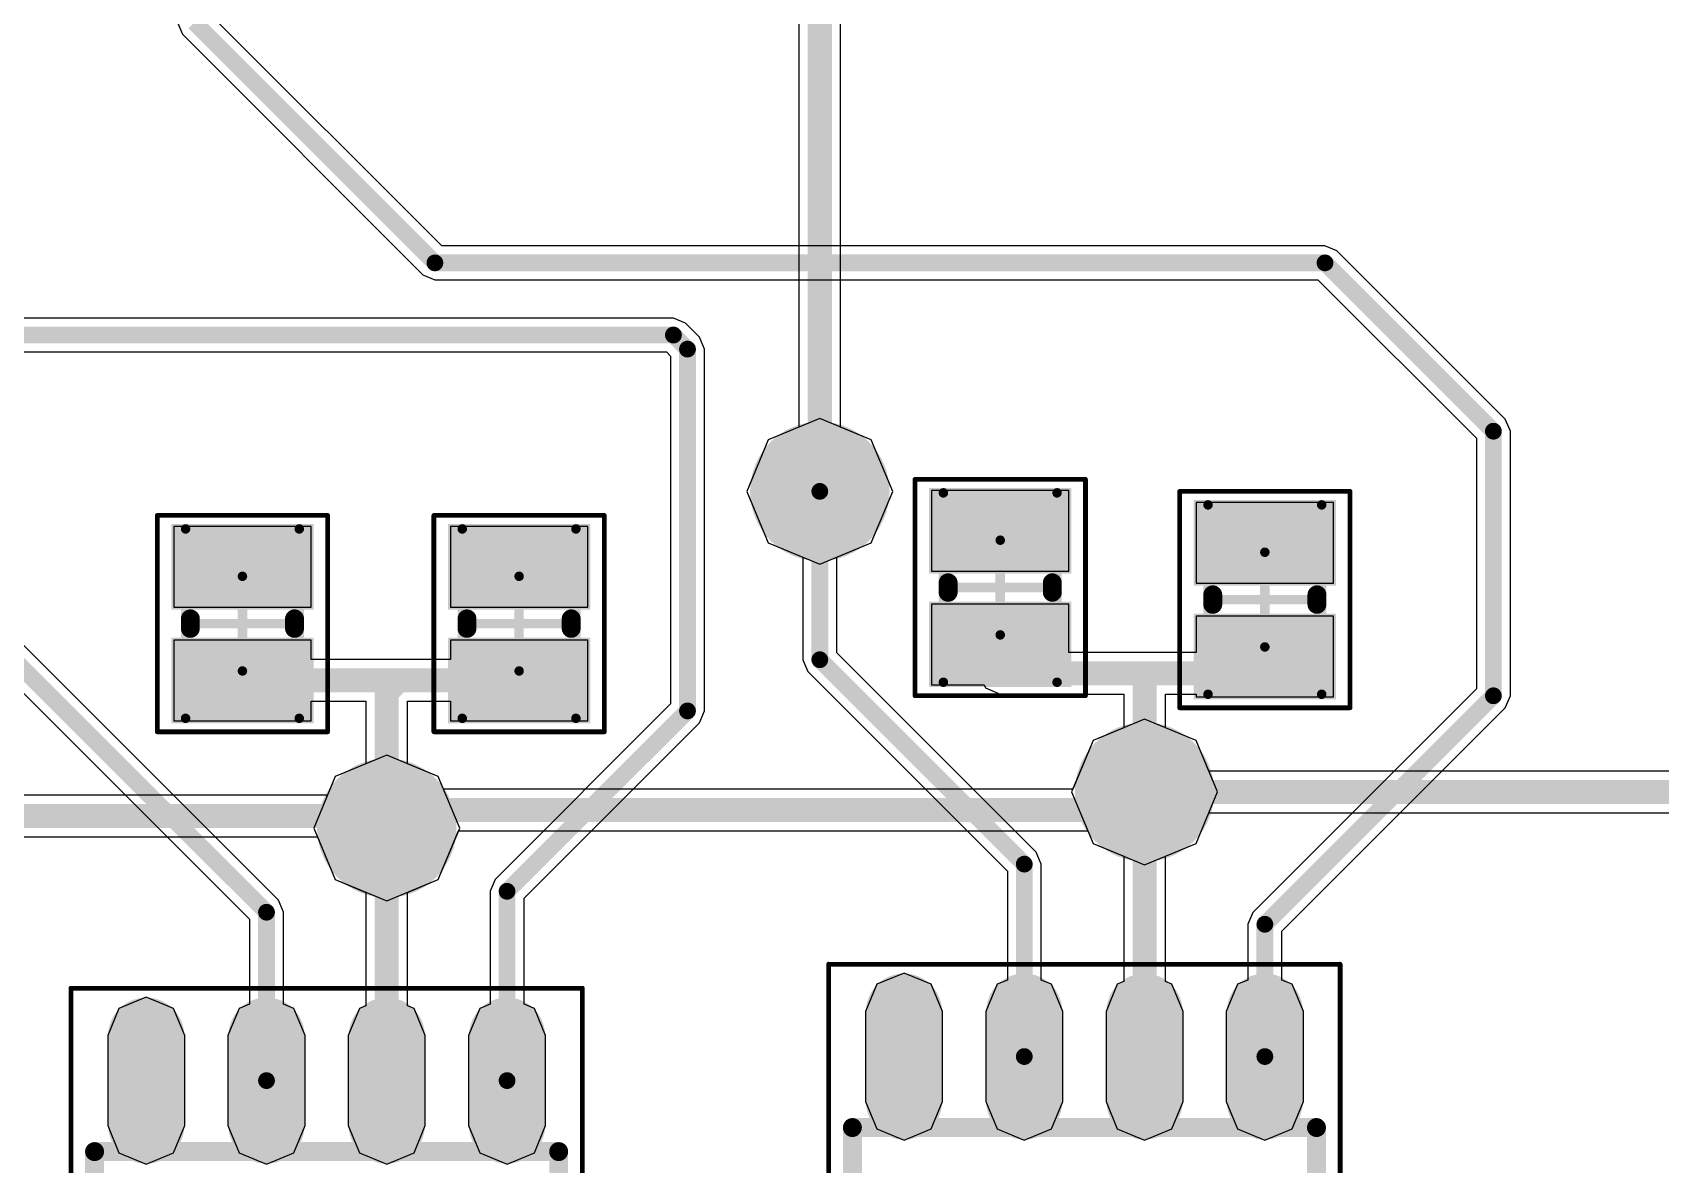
# Model space of a CAD drawing. Header units: millimetres. Extents: x 67 to 176, y 11 to 117.
# Drawn here: x 120.34 to 137.53, y 91.95 to 103.91 of the extents above; entities that cross this region are included whole.
import ezdxf

# ---------------------------------------------------------------- set-up
doc = ezdxf.new("R2010")
doc.units = ezdxf.units.MM
for name, color, linetype in [('BottomLayer', 5, 'Continuous'), ('BottomSolder', 6, 'Continuous'), ('Mechanical13', 56, 'Continuous'), ('Mechanical15', 56, 'Continuous'), ('MultiLayer', 9, 'Continuous'), ('TopLayer', 1, 'Continuous'), ('TopOverlay', 2, 'Continuous'), ('TopPaste', 8, 'Continuous'), ('TopSolder', 216, 'Continuous'), ('ViaHoleLayer', 16, 'Continuous')]:
    doc.layers.add(name, color=color, linetype=linetype)

# ---------------------------------------------------------------- blocks, each defined once
blk = doc.blocks.new('C___2P__SM127P600_8N_20')
at = {"layer": 'Mechanical13', "const_width": 0.1}
for points in [[(-1, 0.6), (-1, -0.6)], [(-1, 0.6), (1, 0.6)], [(1, 0.6), (1, -0.6)], [(-1, -0.6), (1, -0.6)]]:
    blk.add_lwpolyline(points, dxfattribs=at)
at = {"layer": 'Mechanical13', "const_width": 0.05}
for points in [[(-1.025, 0.6, 1), (-0.975, 0.6, 1)], [(-1.025, 0.6, 1), (-0.975, 0.6, 1)], [(0.975, 0.6, 1), (1.025, 0.6, 1)], [(0.975, 0.6, 1), (1.025, 0.6, 1)], [(-1.025, -0.6, 1), (-0.975, -0.6, 1)], [(-1.025, -0.6, 1), (-0.975, -0.6, 1)], [(0.975, -0.6, 1), (1.025, -0.6, 1)], [(0.975, -0.6, 1), (1.025, -0.6, 1)]]:
    blk.add_lwpolyline(points, format="xyb", close=True, dxfattribs=at)
at = {"layer": 'Mechanical15'}
for points, const_width in [([(-1.143, 0.9), (-1.143, -0.9)], 0.05), ([(-1.143, 0.9), (1.143, 0.9)], 0.05), ([(1.143, 0.9), (1.143, -0.9)], 0.05), ([(0, 0.5), (0, -0.5)], 0.1), ([(-0.5, 0), (0.5, 0)], 0.1), ([(-1.143, -0.9), (1.143, -0.9)], 0.05)]:
    blk.add_lwpolyline(points, dxfattribs=dict(at, const_width=const_width))
for points, const_width in [([(-1.155, 0.9, 1), (-1.131, 0.9, 1)], 0.025), ([(-1.155, 0.9, 1), (-1.131, 0.9, 1)], 0.025), ([(1.131, 0.9, 1), (1.155, 0.9, 1)], 0.025), ([(1.131, 0.9, 1), (1.155, 0.9, 1)], 0.025), ([(-0.025, 0.5, 1), (0.025, 0.5, 1)], 0.05), ([(-0.525, 0, 1), (-0.475, 0, 1)], 0.05), ([(0.475, 0, 1), (0.525, 0, 1)], 0.05), ([(-0.025, -0.5, 1), (0.025, -0.5, 1)], 0.05), ([(-1.155, -0.9, 1), (-1.131, -0.9, 1)], 0.025), ([(-1.155, -0.9, 1), (-1.131, -0.9, 1)], 0.025), ([(1.131, -0.9, 1), (1.155, -0.9, 1)], 0.025), ([(1.131, -0.9, 1), (1.155, -0.9, 1)], 0.025)]:
    blk.add_lwpolyline(points, format="xyb", close=True, dxfattribs=dict(at, const_width=const_width))
at = {"layer": 'TopLayer'}
for points in [[(-0.25, -0.65), (-0.25, 0.65), (-0.95, -0.65), (-0.95, 0.65)], [(0.95, -0.65), (0.95, 0.65), (0.25, -0.65), (0.25, 0.65)]]:
    blk.add_solid(points, dxfattribs=at)
at = {"layer": 'TopOverlay', "const_width": 0.2}
for points in [[(-0.05, 0.55), (0.05, 0.55)], [(-0.05, -0.55), (0.05, -0.55)]]:
    blk.add_lwpolyline(points, dxfattribs=at)
at = {"layer": 'TopOverlay', "const_width": 0.1}
for points in [[(-0.1, 0.55, 1), (0, 0.55, 1)], [(0, 0.55, 1), (0.1, 0.55, 1)], [(-0.1, -0.55, 1), (0, -0.55, 1)], [(0, -0.55, 1), (0.1, -0.55, 1)]]:
    blk.add_lwpolyline(points, format="xyb", close=True, dxfattribs=at)
at = {"layer": 'TopPaste'}
for points in [[(-0.25, -0.65), (-0.25, 0.65), (-0.95, -0.65), (-0.95, 0.65)], [(0.95, -0.65), (0.95, 0.65), (0.25, -0.65), (0.25, 0.65)]]:
    blk.add_solid(points, dxfattribs=at)
at = {"layer": 'TopSolder'}
for points in [[(-0.148, -0.752), (-0.148, 0.752), (-1.052, -0.752), (-1.052, 0.752)], [(1.052, -0.752), (1.052, 0.752), (0.148, -0.752), (0.148, 0.752)]]:
    blk.add_solid(points, dxfattribs=at)
blk = doc.blocks.new('C___2P__SM127P600_8N_22')
at = {"layer": 'Mechanical13', "const_width": 0.1}
for points in [[(-1, 0.6), (-1, -0.6)], [(-1, 0.6), (1, 0.6)], [(1, 0.6), (1, -0.6)], [(-1, -0.6), (1, -0.6)]]:
    blk.add_lwpolyline(points, dxfattribs=at)
at = {"layer": 'Mechanical13', "const_width": 0.05}
for points in [[(-1.025, 0.6, 1), (-0.975, 0.6, 1)], [(-1.025, 0.6, 1), (-0.975, 0.6, 1)], [(0.975, 0.6, 1), (1.025, 0.6, 1)], [(0.975, 0.6, 1), (1.025, 0.6, 1)], [(-1.025, -0.6, 1), (-0.975, -0.6, 1)], [(-1.025, -0.6, 1), (-0.975, -0.6, 1)], [(0.975, -0.6, 1), (1.025, -0.6, 1)], [(0.975, -0.6, 1), (1.025, -0.6, 1)]]:
    blk.add_lwpolyline(points, format="xyb", close=True, dxfattribs=at)
at = {"layer": 'Mechanical15'}
for points, const_width in [([(-1.143, 0.9), (-1.143, -0.9)], 0.05), ([(-1.143, 0.9), (1.143, 0.9)], 0.05), ([(1.143, 0.9), (1.143, -0.9)], 0.05), ([(0, 0.5), (0, -0.5)], 0.1), ([(-0.5, 0), (0.5, 0)], 0.1), ([(-1.143, -0.9), (1.143, -0.9)], 0.05)]:
    blk.add_lwpolyline(points, dxfattribs=dict(at, const_width=const_width))
for points, const_width in [([(-1.155, 0.9, 1), (-1.131, 0.9, 1)], 0.025), ([(-1.155, 0.9, 1), (-1.131, 0.9, 1)], 0.025), ([(1.131, 0.9, 1), (1.155, 0.9, 1)], 0.025), ([(1.131, 0.9, 1), (1.155, 0.9, 1)], 0.025), ([(-0.025, 0.5, 1), (0.025, 0.5, 1)], 0.05), ([(-0.525, 0, 1), (-0.475, 0, 1)], 0.05), ([(0.475, 0, 1), (0.525, 0, 1)], 0.05), ([(-0.025, -0.5, 1), (0.025, -0.5, 1)], 0.05), ([(-1.155, -0.9, 1), (-1.131, -0.9, 1)], 0.025), ([(-1.155, -0.9, 1), (-1.131, -0.9, 1)], 0.025), ([(1.131, -0.9, 1), (1.155, -0.9, 1)], 0.025), ([(1.131, -0.9, 1), (1.155, -0.9, 1)], 0.025)]:
    blk.add_lwpolyline(points, format="xyb", close=True, dxfattribs=dict(at, const_width=const_width))
at = {"layer": 'TopLayer'}
for points in [[(-0.25, -0.65), (-0.25, 0.65), (-0.95, -0.65), (-0.95, 0.65)], [(0.95, -0.65), (0.95, 0.65), (0.25, -0.65), (0.25, 0.65)]]:
    blk.add_solid(points, dxfattribs=at)
at = {"layer": 'TopOverlay', "const_width": 0.2}
for points in [[(-0.05, 0.55), (0.05, 0.55)], [(-0.05, -0.55), (0.05, -0.55)]]:
    blk.add_lwpolyline(points, dxfattribs=at)
at = {"layer": 'TopOverlay', "const_width": 0.1}
for points in [[(-0.1, 0.55, 1), (0, 0.55, 1)], [(0, 0.55, 1), (0.1, 0.55, 1)], [(-0.1, -0.55, 1), (0, -0.55, 1)], [(0, -0.55, 1), (0.1, -0.55, 1)]]:
    blk.add_lwpolyline(points, format="xyb", close=True, dxfattribs=at)
at = {"layer": 'TopPaste'}
for points in [[(-0.25, -0.65), (-0.25, 0.65), (-0.95, -0.65), (-0.95, 0.65)], [(0.95, -0.65), (0.95, 0.65), (0.25, -0.65), (0.25, 0.65)]]:
    blk.add_solid(points, dxfattribs=at)
at = {"layer": 'TopSolder'}
for points in [[(-0.148, -0.752), (-0.148, 0.752), (-1.052, -0.752), (-1.052, 0.752)], [(1.052, -0.752), (1.052, 0.752), (0.148, -0.752), (0.148, 0.752)]]:
    blk.add_solid(points, dxfattribs=at)
blk = doc.blocks.new('C___2P__SM127P600_8N_23')
at = {"layer": 'Mechanical13', "const_width": 0.1}
for points in [[(-1, 0.6), (-1, -0.6)], [(-1, 0.6), (1, 0.6)], [(1, 0.6), (1, -0.6)], [(-1, -0.6), (1, -0.6)]]:
    blk.add_lwpolyline(points, dxfattribs=at)
at = {"layer": 'Mechanical13', "const_width": 0.05}
for points in [[(-1.025, 0.6, 1), (-0.975, 0.6, 1)], [(-1.025, 0.6, 1), (-0.975, 0.6, 1)], [(0.975, 0.6, 1), (1.025, 0.6, 1)], [(0.975, 0.6, 1), (1.025, 0.6, 1)], [(-1.025, -0.6, 1), (-0.975, -0.6, 1)], [(-1.025, -0.6, 1), (-0.975, -0.6, 1)], [(0.975, -0.6, 1), (1.025, -0.6, 1)], [(0.975, -0.6, 1), (1.025, -0.6, 1)]]:
    blk.add_lwpolyline(points, format="xyb", close=True, dxfattribs=at)
at = {"layer": 'Mechanical15'}
for points, const_width in [([(-1.143, 0.9), (-1.143, -0.9)], 0.05), ([(-1.143, 0.9), (1.143, 0.9)], 0.05), ([(1.143, 0.9), (1.143, -0.9)], 0.05), ([(0, 0.5), (0, -0.5)], 0.1), ([(-0.5, 0), (0.5, 0)], 0.1), ([(-1.143, -0.9), (1.143, -0.9)], 0.05)]:
    blk.add_lwpolyline(points, dxfattribs=dict(at, const_width=const_width))
for points, const_width in [([(-1.155, 0.9, 1), (-1.131, 0.9, 1)], 0.025), ([(-1.155, 0.9, 1), (-1.131, 0.9, 1)], 0.025), ([(1.131, 0.9, 1), (1.155, 0.9, 1)], 0.025), ([(1.131, 0.9, 1), (1.155, 0.9, 1)], 0.025), ([(-0.025, 0.5, 1), (0.025, 0.5, 1)], 0.05), ([(-0.525, 0, 1), (-0.475, 0, 1)], 0.05), ([(0.475, 0, 1), (0.525, 0, 1)], 0.05), ([(-0.025, -0.5, 1), (0.025, -0.5, 1)], 0.05), ([(-1.155, -0.9, 1), (-1.131, -0.9, 1)], 0.025), ([(-1.155, -0.9, 1), (-1.131, -0.9, 1)], 0.025), ([(1.131, -0.9, 1), (1.155, -0.9, 1)], 0.025), ([(1.131, -0.9, 1), (1.155, -0.9, 1)], 0.025)]:
    blk.add_lwpolyline(points, format="xyb", close=True, dxfattribs=dict(at, const_width=const_width))
at = {"layer": 'TopLayer'}
for points in [[(-0.25, -0.65), (-0.25, 0.65), (-0.95, -0.65), (-0.95, 0.65)], [(0.95, -0.65), (0.95, 0.65), (0.25, -0.65), (0.25, 0.65)]]:
    blk.add_solid(points, dxfattribs=at)
at = {"layer": 'TopOverlay', "const_width": 0.2}
for points in [[(-0.05, 0.55), (0.05, 0.55)], [(-0.05, -0.55), (0.05, -0.55)]]:
    blk.add_lwpolyline(points, dxfattribs=at)
at = {"layer": 'TopOverlay', "const_width": 0.1}
for points in [[(-0.1, 0.55, 1), (0, 0.55, 1)], [(0, 0.55, 1), (0.1, 0.55, 1)], [(-0.1, -0.55, 1), (0, -0.55, 1)], [(0, -0.55, 1), (0.1, -0.55, 1)]]:
    blk.add_lwpolyline(points, format="xyb", close=True, dxfattribs=at)
at = {"layer": 'TopPaste'}
for points in [[(-0.25, -0.65), (-0.25, 0.65), (-0.95, -0.65), (-0.95, 0.65)], [(0.95, -0.65), (0.95, 0.65), (0.25, -0.65), (0.25, 0.65)]]:
    blk.add_solid(points, dxfattribs=at)
at = {"layer": 'TopSolder'}
for points in [[(-0.148, -0.752), (-0.148, 0.752), (-1.052, -0.752), (-1.052, 0.752)], [(1.052, -0.752), (1.052, 0.752), (0.148, -0.752), (0.148, 0.752)]]:
    blk.add_solid(points, dxfattribs=at)
blk = doc.blocks.new('C___2P__SM127P600_8N_29')
at = {"layer": 'Mechanical13', "const_width": 0.1}
for points in [[(-1, 0.6), (-1, -0.6)], [(-1, 0.6), (1, 0.6)], [(1, 0.6), (1, -0.6)], [(-1, -0.6), (1, -0.6)]]:
    blk.add_lwpolyline(points, dxfattribs=at)
at = {"layer": 'Mechanical13', "const_width": 0.05}
for points in [[(-1.025, 0.6, 1), (-0.975, 0.6, 1)], [(-1.025, 0.6, 1), (-0.975, 0.6, 1)], [(0.975, 0.6, 1), (1.025, 0.6, 1)], [(0.975, 0.6, 1), (1.025, 0.6, 1)], [(-1.025, -0.6, 1), (-0.975, -0.6, 1)], [(-1.025, -0.6, 1), (-0.975, -0.6, 1)], [(0.975, -0.6, 1), (1.025, -0.6, 1)], [(0.975, -0.6, 1), (1.025, -0.6, 1)]]:
    blk.add_lwpolyline(points, format="xyb", close=True, dxfattribs=at)
at = {"layer": 'Mechanical15'}
for points, const_width in [([(-1.143, 0.9), (-1.143, -0.9)], 0.05), ([(-1.143, 0.9), (1.143, 0.9)], 0.05), ([(1.143, 0.9), (1.143, -0.9)], 0.05), ([(0, 0.5), (0, -0.5)], 0.1), ([(-0.5, 0), (0.5, 0)], 0.1), ([(-1.143, -0.9), (1.143, -0.9)], 0.05)]:
    blk.add_lwpolyline(points, dxfattribs=dict(at, const_width=const_width))
for points, const_width in [([(-1.155, 0.9, 1), (-1.131, 0.9, 1)], 0.025), ([(-1.155, 0.9, 1), (-1.131, 0.9, 1)], 0.025), ([(1.131, 0.9, 1), (1.155, 0.9, 1)], 0.025), ([(1.131, 0.9, 1), (1.155, 0.9, 1)], 0.025), ([(-0.025, 0.5, 1), (0.025, 0.5, 1)], 0.05), ([(-0.525, 0, 1), (-0.475, 0, 1)], 0.05), ([(0.475, 0, 1), (0.525, 0, 1)], 0.05), ([(-0.025, -0.5, 1), (0.025, -0.5, 1)], 0.05), ([(-1.155, -0.9, 1), (-1.131, -0.9, 1)], 0.025), ([(-1.155, -0.9, 1), (-1.131, -0.9, 1)], 0.025), ([(1.131, -0.9, 1), (1.155, -0.9, 1)], 0.025), ([(1.131, -0.9, 1), (1.155, -0.9, 1)], 0.025)]:
    blk.add_lwpolyline(points, format="xyb", close=True, dxfattribs=dict(at, const_width=const_width))
at = {"layer": 'TopLayer'}
for points in [[(-0.25, -0.65), (-0.25, 0.65), (-0.95, -0.65), (-0.95, 0.65)], [(0.95, -0.65), (0.95, 0.65), (0.25, -0.65), (0.25, 0.65)]]:
    blk.add_solid(points, dxfattribs=at)
at = {"layer": 'TopOverlay', "const_width": 0.2}
for points in [[(-0.05, 0.55), (0.05, 0.55)], [(-0.05, -0.55), (0.05, -0.55)]]:
    blk.add_lwpolyline(points, dxfattribs=at)
at = {"layer": 'TopOverlay', "const_width": 0.1}
for points in [[(-0.1, 0.55, 1), (0, 0.55, 1)], [(0, 0.55, 1), (0.1, 0.55, 1)], [(-0.1, -0.55, 1), (0, -0.55, 1)], [(0, -0.55, 1), (0.1, -0.55, 1)]]:
    blk.add_lwpolyline(points, format="xyb", close=True, dxfattribs=at)
at = {"layer": 'TopPaste'}
for points in [[(-0.25, -0.65), (-0.25, 0.65), (-0.95, -0.65), (-0.95, 0.65)], [(0.95, -0.65), (0.95, 0.65), (0.25, -0.65), (0.25, 0.65)]]:
    blk.add_solid(points, dxfattribs=at)
at = {"layer": 'TopSolder'}
for points in [[(-0.148, -0.752), (-0.148, 0.752), (-1.052, -0.752), (-1.052, 0.752)], [(1.052, -0.752), (1.052, 0.752), (0.148, -0.752), (0.148, 0.752)]]:
    blk.add_solid(points, dxfattribs=at)
blk = doc.blocks.new('TC4428_54')
at = {"layer": 'Mechanical13', "const_width": 0.1}
for points in [[(-1.95, 2.45), (1.95, 2.45)], [(-1.95, 2.45), (-1.95, -2.45)], [(1.95, 2.45), (1.95, -2.45)], [(-1.95, -2.45), (1.95, -2.45)]]:
    blk.add_lwpolyline(points, dxfattribs=at)
at = {"layer": 'Mechanical13'}
for points, const_width in [([(-1.975, 2.45, 1), (-1.925, 2.45, 1)], 0.05), ([(-1.975, 2.45, 1), (-1.925, 2.45, 1)], 0.05), ([(1.925, 2.45, 1), (1.975, 2.45, 1)], 0.05), ([(1.925, 2.45, 1), (1.975, 2.45, 1)], 0.05), ([(-0.55, 1.55, 1), (-1.55, 1.55, 1)], 0.1), ([(-1.575, 1.55, 1), (-1.525, 1.55, 1)], 0.05), ([(-0.575, 1.55, 1), (-0.525, 1.55, 1)], 0.05), ([(-1.975, -2.45, 1), (-1.925, -2.45, 1)], 0.05), ([(-1.975, -2.45, 1), (-1.925, -2.45, 1)], 0.05), ([(1.925, -2.45, 1), (1.975, -2.45, 1)], 0.05), ([(1.925, -2.45, 1), (1.975, -2.45, 1)], 0.05)]:
    blk.add_lwpolyline(points, format="xyb", close=True, dxfattribs=dict(at, const_width=const_width))
at = {"layer": 'Mechanical15'}
for points, const_width in [([(-3.675, 2.7), (3.675, 2.7)], 0.05), ([(-3.675, 2.7), (-3.675, -2.7)], 0.05), ([(3.675, 2.7), (3.675, -2.7)], 0.05), ([(0, 0.5), (0, -0.5)], 0.1), ([(-0.5, 0), (0.5, 0)], 0.1), ([(-3.675, -2.7), (3.675, -2.7)], 0.05)]:
    blk.add_lwpolyline(points, dxfattribs=dict(at, const_width=const_width))
for points, const_width in [([(-3.687, 2.7, 1), (-3.662, 2.7, 1)], 0.025), ([(-3.687, 2.7, 1), (-3.662, 2.7, 1)], 0.025), ([(3.663, 2.7, 1), (3.688, 2.7, 1)], 0.025), ([(3.663, 2.7, 1), (3.688, 2.7, 1)], 0.025), ([(-0.025, 0.5, 1), (0.025, 0.5, 1)], 0.05), ([(-0.525, 0, 1), (-0.475, 0, 1)], 0.05), ([(0.475, 0, 1), (0.525, 0, 1)], 0.05), ([(-0.025, -0.5, 1), (0.025, -0.5, 1)], 0.05), ([(-3.687, -2.7, 1), (-3.662, -2.7, 1)], 0.025), ([(-3.687, -2.7, 1), (-3.662, -2.7, 1)], 0.025), ([(3.663, -2.7, 1), (3.688, -2.7, 1)], 0.025), ([(3.663, -2.7, 1), (3.688, -2.7, 1)], 0.025)]:
    blk.add_lwpolyline(points, format="xyb", close=True, dxfattribs=dict(at, const_width=const_width))
at = {"layer": 'TopLayer', "const_width": 0.6}
for points in [[(-3.175, 1.905), (-2.225, 1.905)], [(2.225, 1.905), (3.175, 1.905)], [(-3.175, 0.635), (-2.225, 0.635)], [(2.225, 0.635), (3.175, 0.635)], [(-3.175, -0.635), (-2.225, -0.635)], [(2.225, -0.635), (3.175, -0.635)], [(-3.175, -1.905), (-2.225, -1.905)], [(2.225, -1.905), (3.175, -1.905)]]:
    blk.add_lwpolyline(points, dxfattribs=at)
at = {"layer": 'TopLayer', "const_width": 0.3}
for points in [[(-3.325, 1.905, 1), (-3.025, 1.905, 1)], [(-2.375, 1.905, 1), (-2.075, 1.905, 1)], [(2.075, 1.905, 1), (2.375, 1.905, 1)], [(3.025, 1.905, 1), (3.325, 1.905, 1)], [(-3.325, 0.635, 1), (-3.025, 0.635, 1)], [(-2.375, 0.635, 1), (-2.075, 0.635, 1)], [(2.075, 0.635, 1), (2.375, 0.635, 1)], [(3.025, 0.635, 1), (3.325, 0.635, 1)], [(-3.325, -0.635, 1), (-3.025, -0.635, 1)], [(-2.375, -0.635, 1), (-2.075, -0.635, 1)], [(2.075, -0.635, 1), (2.375, -0.635, 1)], [(3.025, -0.635, 1), (3.325, -0.635, 1)], [(-3.325, -1.905, 1), (-3.025, -1.905, 1)], [(-2.375, -1.905, 1), (-2.075, -1.905, 1)], [(2.075, -1.905, 1), (2.375, -1.905, 1)], [(3.025, -1.905, 1), (3.325, -1.905, 1)]]:
    blk.add_lwpolyline(points, format="xyb", close=True, dxfattribs=at)
at = {"layer": 'TopOverlay'}
for points, const_width in [([(-2.575, 2.755, 1), (-2.825, 2.755, 1)], 0.25), ([(-2.887, 2.755, 1), (-2.763, 2.755, 1)], 0.125), ([(-2.637, 2.755, 1), (-2.512, 2.755, 1)], 0.125), ([(-2, 2.45, 1), (-1.9, 2.45, 1)], 0.1), ([(-2, 2.45, 1), (-1.9, 2.45, 1)], 0.1), ([(1.9, 2.45, 1), (2, 2.45, 1)], 0.1), ([(1.9, 2.45, 1), (2, 2.45, 1)], 0.1), ([(-0.65, 1.45, 1), (-1.25, 1.45, 1)], 0.6), ([(-1.4, 1.45, 1), (-1.1, 1.45, 1)], 0.3), ([(-0.8, 1.45, 1), (-0.5, 1.45, 1)], 0.3), ([(-2, -2.45, 1), (-1.9, -2.45, 1)], 0.1), ([(-2, -2.45, 1), (-1.9, -2.45, 1)], 0.1), ([(1.9, -2.45, 1), (2, -2.45, 1)], 0.1), ([(1.9, -2.45, 1), (2, -2.45, 1)], 0.1)]:
    blk.add_lwpolyline(points, format="xyb", close=True, dxfattribs=dict(at, const_width=const_width))
at = {"layer": 'TopOverlay', "const_width": 0.2}
for points in [[(-1.95, 2.45), (1.95, 2.45)], [(-1.95, 2.45), (-1.95, -2.45)], [(1.95, 2.45), (1.95, -2.45)], [(-1.95, -2.45), (1.95, -2.45)]]:
    blk.add_lwpolyline(points, dxfattribs=at)
at = {"layer": 'TopPaste', "const_width": 0.6}
for points in [[(-3.175, 1.905), (-2.225, 1.905)], [(2.225, 1.905), (3.175, 1.905)], [(-3.175, 0.635), (-2.225, 0.635)], [(2.225, 0.635), (3.175, 0.635)], [(-3.175, -0.635), (-2.225, -0.635)], [(2.225, -0.635), (3.175, -0.635)], [(-3.175, -1.905), (-2.225, -1.905)], [(2.225, -1.905), (3.175, -1.905)]]:
    blk.add_lwpolyline(points, dxfattribs=at)
at = {"layer": 'TopPaste', "const_width": 0.3}
for points in [[(-3.325, 1.905, 1), (-3.025, 1.905, 1)], [(-2.375, 1.905, 1), (-2.075, 1.905, 1)], [(2.075, 1.905, 1), (2.375, 1.905, 1)], [(3.025, 1.905, 1), (3.325, 1.905, 1)], [(-3.325, 0.635, 1), (-3.025, 0.635, 1)], [(-2.375, 0.635, 1), (-2.075, 0.635, 1)], [(2.075, 0.635, 1), (2.375, 0.635, 1)], [(3.025, 0.635, 1), (3.325, 0.635, 1)], [(-3.325, -0.635, 1), (-3.025, -0.635, 1)], [(-2.375, -0.635, 1), (-2.075, -0.635, 1)], [(2.075, -0.635, 1), (2.375, -0.635, 1)], [(3.025, -0.635, 1), (3.325, -0.635, 1)], [(-3.325, -1.905, 1), (-3.025, -1.905, 1)], [(-2.375, -1.905, 1), (-2.075, -1.905, 1)], [(2.075, -1.905, 1), (2.375, -1.905, 1)], [(3.025, -1.905, 1), (3.325, -1.905, 1)]]:
    blk.add_lwpolyline(points, format="xyb", close=True, dxfattribs=at)
at = {"layer": 'TopSolder', "const_width": 0.803}
for points in [[(-3.175, 1.905), (-2.225, 1.905)], [(2.225, 1.905), (3.175, 1.905)], [(-3.175, 0.635), (-2.225, 0.635)], [(2.225, 0.635), (3.175, 0.635)], [(-3.175, -0.635), (-2.225, -0.635)], [(2.225, -0.635), (3.175, -0.635)], [(-3.175, -1.905), (-2.225, -1.905)], [(2.225, -1.905), (3.175, -1.905)]]:
    blk.add_lwpolyline(points, dxfattribs=at)
at = {"layer": 'TopSolder', "const_width": 0.402}
for points in [[(-3.376, 1.905, 1), (-2.974, 1.905, 1)], [(-2.426, 1.905, 1), (-2.024, 1.905, 1)], [(2.024, 1.905, 1), (2.426, 1.905, 1)], [(2.974, 1.905, 1), (3.376, 1.905, 1)], [(-3.376, 0.635, 1), (-2.974, 0.635, 1)], [(-2.426, 0.635, 1), (-2.024, 0.635, 1)], [(2.024, 0.635, 1), (2.426, 0.635, 1)], [(2.974, 0.635, 1), (3.376, 0.635, 1)], [(-3.376, -0.635, 1), (-2.974, -0.635, 1)], [(-2.426, -0.635, 1), (-2.024, -0.635, 1)], [(2.024, -0.635, 1), (2.426, -0.635, 1)], [(2.974, -0.635, 1), (3.376, -0.635, 1)], [(-3.376, -1.905, 1), (-2.974, -1.905, 1)], [(-2.426, -1.905, 1), (-2.024, -1.905, 1)], [(2.024, -1.905, 1), (2.426, -1.905, 1)], [(2.974, -1.905, 1), (3.376, -1.905, 1)]]:
    blk.add_lwpolyline(points, format="xyb", close=True, dxfattribs=at)
blk = doc.blocks.new('TC4428_57')
at = {"layer": 'Mechanical13', "const_width": 0.1}
for points in [[(-1.95, 2.45), (1.95, 2.45)], [(-1.95, 2.45), (-1.95, -2.45)], [(1.95, 2.45), (1.95, -2.45)], [(-1.95, -2.45), (1.95, -2.45)]]:
    blk.add_lwpolyline(points, dxfattribs=at)
at = {"layer": 'Mechanical13'}
for points, const_width in [([(-1.975, 2.45, 1), (-1.925, 2.45, 1)], 0.05), ([(-1.975, 2.45, 1), (-1.925, 2.45, 1)], 0.05), ([(1.925, 2.45, 1), (1.975, 2.45, 1)], 0.05), ([(1.925, 2.45, 1), (1.975, 2.45, 1)], 0.05), ([(-0.55, 1.55, 1), (-1.55, 1.55, 1)], 0.1), ([(-1.575, 1.55, 1), (-1.525, 1.55, 1)], 0.05), ([(-0.575, 1.55, 1), (-0.525, 1.55, 1)], 0.05), ([(-1.975, -2.45, 1), (-1.925, -2.45, 1)], 0.05), ([(-1.975, -2.45, 1), (-1.925, -2.45, 1)], 0.05), ([(1.925, -2.45, 1), (1.975, -2.45, 1)], 0.05), ([(1.925, -2.45, 1), (1.975, -2.45, 1)], 0.05)]:
    blk.add_lwpolyline(points, format="xyb", close=True, dxfattribs=dict(at, const_width=const_width))
at = {"layer": 'Mechanical15'}
for points, const_width in [([(-3.675, 2.7), (3.675, 2.7)], 0.05), ([(-3.675, 2.7), (-3.675, -2.7)], 0.05), ([(3.675, 2.7), (3.675, -2.7)], 0.05), ([(0, 0.5), (0, -0.5)], 0.1), ([(-0.5, 0), (0.5, 0)], 0.1), ([(-3.675, -2.7), (3.675, -2.7)], 0.05)]:
    blk.add_lwpolyline(points, dxfattribs=dict(at, const_width=const_width))
for points, const_width in [([(-3.687, 2.7, 1), (-3.662, 2.7, 1)], 0.025), ([(-3.687, 2.7, 1), (-3.662, 2.7, 1)], 0.025), ([(3.663, 2.7, 1), (3.688, 2.7, 1)], 0.025), ([(3.663, 2.7, 1), (3.688, 2.7, 1)], 0.025), ([(-0.025, 0.5, 1), (0.025, 0.5, 1)], 0.05), ([(-0.525, 0, 1), (-0.475, 0, 1)], 0.05), ([(0.475, 0, 1), (0.525, 0, 1)], 0.05), ([(-0.025, -0.5, 1), (0.025, -0.5, 1)], 0.05), ([(-3.687, -2.7, 1), (-3.662, -2.7, 1)], 0.025), ([(-3.687, -2.7, 1), (-3.662, -2.7, 1)], 0.025), ([(3.663, -2.7, 1), (3.688, -2.7, 1)], 0.025), ([(3.663, -2.7, 1), (3.688, -2.7, 1)], 0.025)]:
    blk.add_lwpolyline(points, format="xyb", close=True, dxfattribs=dict(at, const_width=const_width))
at = {"layer": 'TopLayer', "const_width": 0.6}
for points in [[(-3.175, 1.905), (-2.225, 1.905)], [(2.225, 1.905), (3.175, 1.905)], [(-3.175, 0.635), (-2.225, 0.635)], [(2.225, 0.635), (3.175, 0.635)], [(-3.175, -0.635), (-2.225, -0.635)], [(2.225, -0.635), (3.175, -0.635)], [(-3.175, -1.905), (-2.225, -1.905)], [(2.225, -1.905), (3.175, -1.905)]]:
    blk.add_lwpolyline(points, dxfattribs=at)
at = {"layer": 'TopLayer', "const_width": 0.3}
for points in [[(-3.325, 1.905, 1), (-3.025, 1.905, 1)], [(-2.375, 1.905, 1), (-2.075, 1.905, 1)], [(2.075, 1.905, 1), (2.375, 1.905, 1)], [(3.025, 1.905, 1), (3.325, 1.905, 1)], [(-3.325, 0.635, 1), (-3.025, 0.635, 1)], [(-2.375, 0.635, 1), (-2.075, 0.635, 1)], [(2.075, 0.635, 1), (2.375, 0.635, 1)], [(3.025, 0.635, 1), (3.325, 0.635, 1)], [(-3.325, -0.635, 1), (-3.025, -0.635, 1)], [(-2.375, -0.635, 1), (-2.075, -0.635, 1)], [(2.075, -0.635, 1), (2.375, -0.635, 1)], [(3.025, -0.635, 1), (3.325, -0.635, 1)], [(-3.325, -1.905, 1), (-3.025, -1.905, 1)], [(-2.375, -1.905, 1), (-2.075, -1.905, 1)], [(2.075, -1.905, 1), (2.375, -1.905, 1)], [(3.025, -1.905, 1), (3.325, -1.905, 1)]]:
    blk.add_lwpolyline(points, format="xyb", close=True, dxfattribs=at)
at = {"layer": 'TopOverlay'}
for points, const_width in [([(-2.575, 2.755, 1), (-2.825, 2.755, 1)], 0.25), ([(-2.887, 2.755, 1), (-2.763, 2.755, 1)], 0.125), ([(-2.637, 2.755, 1), (-2.512, 2.755, 1)], 0.125), ([(-2, 2.45, 1), (-1.9, 2.45, 1)], 0.1), ([(-2, 2.45, 1), (-1.9, 2.45, 1)], 0.1), ([(1.9, 2.45, 1), (2, 2.45, 1)], 0.1), ([(1.9, 2.45, 1), (2, 2.45, 1)], 0.1), ([(-0.65, 1.45, 1), (-1.25, 1.45, 1)], 0.6), ([(-1.4, 1.45, 1), (-1.1, 1.45, 1)], 0.3), ([(-0.8, 1.45, 1), (-0.5, 1.45, 1)], 0.3), ([(-2, -2.45, 1), (-1.9, -2.45, 1)], 0.1), ([(-2, -2.45, 1), (-1.9, -2.45, 1)], 0.1), ([(1.9, -2.45, 1), (2, -2.45, 1)], 0.1), ([(1.9, -2.45, 1), (2, -2.45, 1)], 0.1)]:
    blk.add_lwpolyline(points, format="xyb", close=True, dxfattribs=dict(at, const_width=const_width))
at = {"layer": 'TopOverlay', "const_width": 0.2}
for points in [[(-1.95, 2.45), (1.95, 2.45)], [(-1.95, 2.45), (-1.95, -2.45)], [(1.95, 2.45), (1.95, -2.45)], [(-1.95, -2.45), (1.95, -2.45)]]:
    blk.add_lwpolyline(points, dxfattribs=at)
at = {"layer": 'TopPaste', "const_width": 0.6}
for points in [[(-3.175, 1.905), (-2.225, 1.905)], [(2.225, 1.905), (3.175, 1.905)], [(-3.175, 0.635), (-2.225, 0.635)], [(2.225, 0.635), (3.175, 0.635)], [(-3.175, -0.635), (-2.225, -0.635)], [(2.225, -0.635), (3.175, -0.635)], [(-3.175, -1.905), (-2.225, -1.905)], [(2.225, -1.905), (3.175, -1.905)]]:
    blk.add_lwpolyline(points, dxfattribs=at)
at = {"layer": 'TopPaste', "const_width": 0.3}
for points in [[(-3.325, 1.905, 1), (-3.025, 1.905, 1)], [(-2.375, 1.905, 1), (-2.075, 1.905, 1)], [(2.075, 1.905, 1), (2.375, 1.905, 1)], [(3.025, 1.905, 1), (3.325, 1.905, 1)], [(-3.325, 0.635, 1), (-3.025, 0.635, 1)], [(-2.375, 0.635, 1), (-2.075, 0.635, 1)], [(2.075, 0.635, 1), (2.375, 0.635, 1)], [(3.025, 0.635, 1), (3.325, 0.635, 1)], [(-3.325, -0.635, 1), (-3.025, -0.635, 1)], [(-2.375, -0.635, 1), (-2.075, -0.635, 1)], [(2.075, -0.635, 1), (2.375, -0.635, 1)], [(3.025, -0.635, 1), (3.325, -0.635, 1)], [(-3.325, -1.905, 1), (-3.025, -1.905, 1)], [(-2.375, -1.905, 1), (-2.075, -1.905, 1)], [(2.075, -1.905, 1), (2.375, -1.905, 1)], [(3.025, -1.905, 1), (3.325, -1.905, 1)]]:
    blk.add_lwpolyline(points, format="xyb", close=True, dxfattribs=at)
at = {"layer": 'TopSolder', "const_width": 0.803}
for points in [[(-3.175, 1.905), (-2.225, 1.905)], [(2.225, 1.905), (3.175, 1.905)], [(-3.175, 0.635), (-2.225, 0.635)], [(2.225, 0.635), (3.175, 0.635)], [(-3.175, -0.635), (-2.225, -0.635)], [(2.225, -0.635), (3.175, -0.635)], [(-3.175, -1.905), (-2.225, -1.905)], [(2.225, -1.905), (3.175, -1.905)]]:
    blk.add_lwpolyline(points, dxfattribs=at)
at = {"layer": 'TopSolder', "const_width": 0.402}
for points in [[(-3.376, 1.905, 1), (-2.974, 1.905, 1)], [(-2.426, 1.905, 1), (-2.024, 1.905, 1)], [(2.024, 1.905, 1), (2.426, 1.905, 1)], [(2.974, 1.905, 1), (3.376, 1.905, 1)], [(-3.376, 0.635, 1), (-2.974, 0.635, 1)], [(-2.426, 0.635, 1), (-2.024, 0.635, 1)], [(2.024, 0.635, 1), (2.426, 0.635, 1)], [(2.974, 0.635, 1), (3.376, 0.635, 1)], [(-3.376, -0.635, 1), (-2.974, -0.635, 1)], [(-2.426, -0.635, 1), (-2.024, -0.635, 1)], [(2.024, -0.635, 1), (2.426, -0.635, 1)], [(2.974, -0.635, 1), (3.376, -0.635, 1)], [(-3.376, -1.905, 1), (-2.974, -1.905, 1)], [(-2.426, -1.905, 1), (-2.024, -1.905, 1)], [(2.024, -1.905, 1), (2.426, -1.905, 1)], [(2.974, -1.905, 1), (3.376, -1.905, 1)]]:
    blk.add_lwpolyline(points, format="xyb", close=True, dxfattribs=at)

msp = doc.modelspace()

# ---------------------------------------------------------------- linework, layer by layer
at = {"layer": 'BottomLayer'}
for p, q in [((128.431, 104.049), (128.431, 99.739)), ((128.871, 99.739), (128.871, 104.14)), ((128.431, 99.739), (128.107, 99.604)), ((129.195, 99.604), (128.871, 99.739)), ((128.107, 99.604), (127.881, 99.06)), ((129.421, 99.06), (129.195, 99.604)), ((127.881, 99.06), (128.107, 98.516)), ((129.195, 98.516), (129.421, 99.06)), ((128.107, 98.516), (128.651, 98.29)), ((128.651, 98.29), (129.195, 98.516)), ((132.08, 96.655), (131.536, 96.429)), ((132.624, 96.429), (132.08, 96.655)), ((131.536, 96.429), (131.322, 95.914)), ((132.759, 96.105), (132.624, 96.429)), ((124.079, 96.274), (123.535, 96.048)), ((124.623, 96.048), (124.079, 96.274)), ((140.295, 96.105), (132.759, 96.105)), ((123.535, 96.048), (123.453, 95.851)), ((124.679, 95.914), (124.623, 96.048)), ((131.322, 95.914), (124.679, 95.914)), ((123.453, 95.851), (116.301, 95.851)), ((132.624, 95.341), (132.759, 95.665)), ((132.759, 95.665), (140.204, 95.665)), ((116.196, 95.411), (123.348, 95.411)), ((123.348, 95.411), (123.535, 94.96)), ((124.623, 94.96), (124.837, 95.475)), ((124.837, 95.475), (131.48, 95.475)), ((131.48, 95.475), (131.536, 95.341)), ((131.536, 95.341), (132.08, 95.115)), ((132.08, 95.115), (132.624, 95.341)), ((123.535, 94.96), (124.079, 94.734)), ((124.079, 94.734), (124.623, 94.96))]:
    msp.add_line(p, q, dxfattribs=at)
at = {"layer": 'BottomLayer', "const_width": 0.254}
for points in [[(128.651, 99.06), (128.651, 104.14)], [(131.889, 95.694), (132.08, 95.885)], [(132.08, 95.885), (140.295, 95.885)], [(115.697, 95.631), (123.952, 95.631)], [(123.952, 95.631), (124.079, 95.504)], [(124.079, 95.504), (124.269, 95.694)], [(124.269, 95.694), (131.889, 95.694)]]:
    msp.add_lwpolyline(points, dxfattribs=at)
at = {"layer": 'BottomLayer'}
for points, const_width in [([(128.333, 99.06, 1), (128.969, 99.06, 1)], 0.635), ([(128.588, 99.06, 1), (128.714, 99.06, 1)], 0.127), ([(131.762, 95.885, 1), (132.398, 95.885, 1)], 0.635), ([(123.761, 95.504, 1), (124.397, 95.504, 1)], 0.635), ([(132.017, 95.885, 1), (132.143, 95.885, 1)], 0.127), ([(132.017, 95.885, 1), (132.143, 95.885, 1)], 0.127), ([(123.888, 95.631, 1), (124.016, 95.631, 1)], 0.127), ([(123.888, 95.631, 1), (124.016, 95.631, 1)], 0.127), ([(124.206, 95.694, 1), (124.333, 95.694, 1)], 0.127), ([(124.206, 95.694, 1), (124.333, 95.694, 1)], 0.127), ([(131.826, 95.694, 1), (131.953, 95.694, 1)], 0.127), ([(131.826, 95.694, 1), (131.953, 95.694, 1)], 0.127), ([(124.016, 95.504, 1), (124.142, 95.504, 1)], 0.127), ([(124.016, 95.504, 1), (124.142, 95.504, 1)], 0.127)]:
    msp.add_lwpolyline(points, format="xyb", close=True, dxfattribs=dict(at, const_width=const_width))
at = {"layer": 'BottomSolder', "const_width": 0.737}
for points in [[(128.283, 99.06, 1), (129.019, 99.06, 1)], [(131.712, 95.885, 1), (132.448, 95.885, 1)], [(123.711, 95.504, 1), (124.447, 95.504, 1)]]:
    msp.add_lwpolyline(points, format="xyb", close=True, dxfattribs=at)
at = {"layer": 'MultiLayer', "const_width": 0.635}
for points in [[(128.333, 99.06, 1), (128.969, 99.06, 1)], [(131.762, 95.885, 1), (132.398, 95.885, 1)], [(123.761, 95.504, 1), (124.397, 95.504, 1)]]:
    msp.add_lwpolyline(points, format="xyb", close=True, dxfattribs=at)
at = {"layer": 'TopLayer'}
for p, q in [((121.868, 104.013), (121.921, 103.887)), ((124.661, 101.652), (122.226, 104.087)), ((121.921, 103.887), (124.461, 101.347)), ((133.985, 101.652), (124.661, 101.652)), ((134.111, 101.599), (133.985, 101.652)), ((135.889, 99.821), (134.111, 101.599)), ((124.461, 101.347), (124.587, 101.294)), ((124.587, 101.294), (133.911, 101.294)), ((133.911, 101.294), (135.584, 99.621)), ((127.105, 100.89), (119.603, 100.89)), ((127.232, 100.837), (127.105, 100.89)), ((127.38, 100.689), (127.232, 100.837)), ((127.433, 100.562), (127.38, 100.689)), ((127.433, 96.741), (127.433, 100.562)), ((119.529, 100.532), (127.031, 100.532)), ((127.031, 100.532), (127.075, 100.488)), ((127.075, 100.488), (127.075, 96.815)), ((128.651, 99.83), (128.107, 99.604)), ((129.195, 99.604), (128.651, 99.83)), ((135.942, 99.695), (135.889, 99.821)), ((135.942, 96.901), (135.942, 99.695)), ((128.107, 99.604), (127.881, 99.06)), ((129.421, 99.06), (129.195, 99.604)), ((135.584, 99.621), (135.584, 96.975)), ((127.881, 99.06), (128.107, 98.516)), ((129.195, 98.516), (129.421, 99.06)), ((131.282, 99.07), (129.83, 99.07)), ((129.83, 99.07), (129.83, 98.218)), ((131.282, 98.218), (131.282, 99.07)), ((134.076, 98.943), (132.624, 98.943)), ((132.624, 98.943), (132.624, 98.091)), ((134.076, 98.091), (134.076, 98.943)), ((123.281, 98.689), (121.829, 98.689)), ((121.829, 98.689), (121.829, 97.837)), ((123.281, 97.837), (123.281, 98.689)), ((126.202, 98.689), (124.75, 98.689)), ((124.75, 98.689), (124.75, 97.837)), ((126.202, 97.837), (126.202, 98.689)), ((128.107, 98.516), (128.472, 98.364)), ((128.83, 98.364), (129.195, 98.516)), ((128.472, 98.364), (128.472, 97.282)), ((128.83, 97.356), (128.83, 98.364)), ((129.83, 98.218), (131.282, 98.218)), ((122.935, 94.741), (119.686, 97.991)), ((132.624, 98.091), (134.076, 98.091)), ((121.829, 97.837), (123.281, 97.837)), ((124.75, 97.837), (126.202, 97.837)), ((131.282, 97.87), (129.83, 97.87)), ((129.83, 97.87), (129.83, 97.018)), ((131.282, 97.359), (131.282, 97.87)), ((119.381, 97.791), (122.63, 94.541)), ((134.076, 97.743), (132.624, 97.743)), ((132.624, 97.743), (132.624, 97.359)), ((134.076, 96.891), (134.076, 97.743)), ((123.281, 97.489), (121.829, 97.489)), ((121.829, 97.489), (121.829, 96.637)), ((123.281, 97.283), (123.281, 97.489)), ((126.202, 97.489), (124.75, 97.489)), ((124.75, 97.489), (124.75, 97.283)), ((126.202, 96.637), (126.202, 97.489)), ((124.75, 97.283), (123.281, 97.283)), ((130.936, 95.249), (128.83, 97.356)), ((132.624, 97.359), (131.282, 97.359)), ((128.472, 97.282), (128.525, 97.156)), ((128.525, 97.156), (130.631, 95.049)), ((129.83, 97.018), (130.386, 97.018)), ((130.386, 97.018), (130.4, 96.984)), ((130.4, 96.984), (130.556, 96.919)), ((135.584, 96.975), (133.224, 94.614)), ((123.281, 96.637), (123.281, 96.843)), ((123.281, 96.843), (123.859, 96.843)), ((123.859, 96.843), (123.859, 96.183)), ((124.299, 96.183), (124.299, 96.843)), ((124.299, 96.843), (124.75, 96.843)), ((124.75, 96.843), (124.75, 96.637)), ((127.075, 96.815), (125.223, 94.962)), ((130.556, 96.919), (131.86, 96.919)), ((131.86, 96.919), (131.86, 96.564)), ((132.3, 96.564), (132.3, 96.919)), ((132.3, 96.919), (132.624, 96.919)), ((132.624, 96.919), (132.624, 96.891)), ((132.624, 96.891), (134.076, 96.891)), ((133.529, 94.414), (135.889, 96.775)), ((135.889, 96.775), (135.942, 96.901)), ((121.829, 96.637), (123.281, 96.637)), ((124.75, 96.637), (126.202, 96.637)), ((125.528, 94.762), (127.38, 96.614)), ((127.38, 96.614), (127.433, 96.741)), ((131.536, 96.429), (131.31, 95.885)), ((131.86, 96.564), (131.536, 96.429)), ((132.624, 96.429), (132.3, 96.564)), ((132.85, 95.885), (132.624, 96.429)), ((123.859, 96.183), (123.535, 96.048)), ((124.623, 96.048), (124.299, 96.183)), ((123.535, 96.048), (123.309, 95.504)), ((124.849, 95.504), (124.623, 96.048)), ((131.31, 95.885), (131.536, 95.341)), ((132.624, 95.341), (132.85, 95.885)), ((123.309, 95.504), (123.535, 94.96)), ((124.623, 94.96), (124.849, 95.504)), ((130.989, 95.123), (130.936, 95.249)), ((131.536, 95.341), (131.86, 95.206)), ((132.3, 95.206), (132.624, 95.341)), ((130.631, 95.049), (130.631, 93.899)), ((130.989, 93.899), (130.989, 95.123)), ((131.86, 95.206), (131.86, 93.882)), ((132.3, 93.882), (132.3, 95.206)), ((123.535, 94.96), (123.859, 94.825)), ((124.299, 94.825), (124.623, 94.96)), ((125.223, 94.962), (125.17, 94.836)), ((122.988, 94.615), (122.935, 94.741)), ((123.859, 94.825), (123.859, 93.628)), ((124.299, 93.628), (124.299, 94.825)), ((125.17, 94.836), (125.17, 93.645)), ((125.528, 93.645), (125.528, 94.762)), ((122.63, 94.541), (122.63, 93.645)), ((122.988, 93.645), (122.988, 94.615)), ((133.224, 94.614), (133.171, 94.488)), ((133.171, 94.488), (133.171, 93.899)), ((133.529, 93.899), (133.529, 94.414)), ((129.252, 93.854), (129.133, 93.566)), ((129.54, 93.973), (129.252, 93.854)), ((129.828, 93.854), (129.54, 93.973)), ((129.947, 93.566), (129.828, 93.854)), ((130.522, 93.854), (130.403, 93.566)), ((130.631, 93.899), (130.522, 93.854)), ((131.098, 93.854), (130.989, 93.899)), ((131.217, 93.566), (131.098, 93.854)), ((131.792, 93.854), (131.673, 93.566)), ((131.86, 93.882), (131.792, 93.854)), ((132.368, 93.854), (132.3, 93.882)), ((132.487, 93.566), (132.368, 93.854)), ((133.062, 93.854), (132.943, 93.566)), ((133.171, 93.899), (133.062, 93.854)), ((133.638, 93.854), (133.529, 93.899)), ((133.757, 93.566), (133.638, 93.854)), ((121.539, 93.719), (121.251, 93.6)), ((121.827, 93.6), (121.539, 93.719)), ((121.251, 93.6), (121.132, 93.312)), ((121.946, 93.312), (121.827, 93.6)), ((122.521, 93.6), (122.402, 93.312)), ((122.63, 93.645), (122.521, 93.6)), ((123.097, 93.6), (122.988, 93.645)), ((123.216, 93.312), (123.097, 93.6)), ((123.791, 93.6), (123.672, 93.312)), ((123.859, 93.628), (123.791, 93.6)), ((124.367, 93.6), (124.299, 93.628)), ((124.486, 93.312), (124.367, 93.6)), ((125.061, 93.6), (124.942, 93.312)), ((125.17, 93.645), (125.061, 93.6)), ((125.637, 93.6), (125.528, 93.645)), ((125.756, 93.312), (125.637, 93.6)), ((129.133, 93.566), (129.133, 92.616)), ((129.947, 92.616), (129.947, 93.566)), ((130.403, 93.566), (130.403, 92.616)), ((131.217, 92.616), (131.217, 93.566)), ((131.673, 93.566), (131.673, 92.616)), ((132.487, 92.616), (132.487, 93.566)), ((132.943, 93.566), (132.943, 92.616)), ((133.757, 92.616), (133.757, 93.566)), ((121.132, 93.312), (121.132, 92.362)), ((121.946, 92.362), (121.946, 93.312)), ((122.402, 93.312), (122.402, 92.362)), ((123.216, 92.362), (123.216, 93.312)), ((123.672, 93.312), (123.672, 92.362)), ((124.486, 92.362), (124.486, 93.312)), ((124.942, 93.312), (124.942, 92.362)), ((125.756, 92.362), (125.756, 93.312)), ((129.133, 92.616), (129.252, 92.328)), ((129.828, 92.328), (129.947, 92.616)), ((130.403, 92.616), (130.522, 92.328)), ((131.098, 92.328), (131.217, 92.616)), ((131.673, 92.616), (131.792, 92.328)), ((132.368, 92.328), (132.487, 92.616)), ((132.943, 92.616), (133.062, 92.328)), ((133.638, 92.328), (133.757, 92.616)), ((121.132, 92.362), (121.251, 92.074)), ((121.827, 92.074), (121.946, 92.362)), ((122.402, 92.362), (122.521, 92.074)), ((123.097, 92.074), (123.216, 92.362)), ((123.672, 92.362), (123.791, 92.074)), ((124.367, 92.074), (124.486, 92.362)), ((124.942, 92.362), (125.061, 92.074)), ((125.637, 92.074), (125.756, 92.362)), ((129.252, 92.328), (129.54, 92.209)), ((129.54, 92.209), (129.828, 92.328)), ((130.522, 92.328), (130.81, 92.209)), ((130.81, 92.209), (131.098, 92.328)), ((131.792, 92.328), (132.08, 92.209)), ((132.08, 92.209), (132.368, 92.328)), ((133.062, 92.328), (133.35, 92.209)), ((133.35, 92.209), (133.638, 92.328)), ((121.251, 92.074), (121.539, 91.955)), ((121.539, 91.955), (121.827, 92.074)), ((122.521, 92.074), (122.809, 91.955)), ((122.809, 91.955), (123.097, 92.074)), ((123.791, 92.074), (124.079, 91.955)), ((124.079, 91.955), (124.367, 92.074)), ((125.061, 92.074), (125.349, 91.955)), ((125.349, 91.955), (125.637, 92.074))]:
    msp.add_line(p, q, dxfattribs=at)
for points, const_width in [([(122.047, 104.013), (124.587, 101.473)], 0.178), ([(124.587, 101.473), (133.985, 101.473)], 0.178), ([(133.985, 101.473), (135.763, 99.695)], 0.178), ([(119.529, 100.711), (127.105, 100.711)], 0.178), ([(127.105, 100.711), (127.254, 100.562)], 0.178), ([(127.254, 96.741), (127.254, 100.562)], 0.178), ([(135.763, 96.901), (135.763, 99.695)], 0.178), ([(128.651, 97.282), (128.651, 99.06)], 0.178), ([(119.507, 97.917), (122.809, 94.615)], 0.178), ([(130.556, 97.444), (130.852, 97.444)], 0.254), ([(128.651, 97.282), (130.81, 95.123)], 0.178), ([(133.172, 97.139), (133.35, 97.317)], 0.254), ([(122.555, 97.063), (124.206, 97.063)], 0.254), ([(124.079, 96.936), (124.206, 97.063)], 0.254), ([(124.206, 97.063), (125.476, 97.063)], 0.254), ([(130.556, 97.139), (133.172, 97.139)], 0.254), ([(132.08, 95.885), (132.08, 97.133)], 0.254), ([(124.079, 95.504), (124.079, 96.936)], 0.254), ([(133.35, 94.488), (135.763, 96.901)], 0.178), ([(125.349, 94.836), (127.254, 96.741)], 0.178), ([(132.08, 93.091), (132.08, 95.885)], 0.254), ([(124.079, 92.837), (124.079, 95.504)], 0.254), ([(130.81, 93.091), (130.81, 95.123)], 0.178), ([(125.349, 92.837), (125.349, 94.836)], 0.178), ([(122.809, 92.837), (122.809, 94.615)], 0.178), ([(133.35, 93.091), (133.35, 94.488)], 0.178)]:
    msp.add_lwpolyline(points, dxfattribs=dict(at, const_width=const_width))
for points, const_width in [([(124.543, 101.473, 1), (124.631, 101.473, 1)], 0.0889), ([(124.543, 101.473, 1), (124.631, 101.473, 1)], 0.0889), ([(133.941, 101.473, 1), (134.029, 101.473, 1)], 0.0889), ([(133.941, 101.473, 1), (134.029, 101.473, 1)], 0.0889), ([(127.061, 100.711, 1), (127.15, 100.711, 1)], 0.0889), ([(127.061, 100.711, 1), (127.15, 100.711, 1)], 0.0889), ([(127.21, 100.562, 1), (127.298, 100.562, 1)], 0.0889), ([(127.21, 100.562, 1), (127.298, 100.562, 1)], 0.0889), ([(128.333, 99.06, 1), (128.969, 99.06, 1)], 0.635), ([(135.719, 99.695, 1), (135.807, 99.695, 1)], 0.0889), ([(135.719, 99.695, 1), (135.807, 99.695, 1)], 0.0889), ([(128.607, 99.06, 1), (128.695, 99.06, 1)], 0.0889), ([(130.493, 97.444, 1), (130.619, 97.444, 1)], 0.127), ([(130.788, 97.444, 1), (130.915, 97.444, 1)], 0.127), ([(128.607, 97.282, 1), (128.695, 97.282, 1)], 0.0889), ([(128.607, 97.282, 1), (128.695, 97.282, 1)], 0.0889), ([(133.286, 97.317, 1), (133.413, 97.317, 1)], 0.127), ([(122.492, 97.063, 1), (122.618, 97.063, 1)], 0.127), ([(124.142, 97.063, 1), (124.269, 97.063, 1)], 0.127), ([(124.142, 97.063, 1), (124.269, 97.063, 1)], 0.127), ([(124.142, 97.063, 1), (124.269, 97.063, 1)], 0.127), ([(125.412, 97.063, 1), (125.54, 97.063, 1)], 0.127), ([(130.493, 97.139, 1), (130.619, 97.139, 1)], 0.127), ([(132.017, 97.133, 1), (132.143, 97.133, 1)], 0.127), ([(133.109, 97.139, 1), (133.236, 97.139, 1)], 0.127), ([(133.109, 97.139, 1), (133.236, 97.139, 1)], 0.127), ([(124.016, 96.936, 1), (124.142, 96.936, 1)], 0.127), ([(124.016, 96.936, 1), (124.142, 96.936, 1)], 0.127), ([(135.719, 96.901, 1), (135.807, 96.901, 1)], 0.0889), ([(135.719, 96.901, 1), (135.807, 96.901, 1)], 0.0889), ([(127.21, 96.741, 1), (127.298, 96.741, 1)], 0.0889), ([(127.21, 96.741, 1), (127.298, 96.741, 1)], 0.0889), ([(131.762, 95.885, 1), (132.398, 95.885, 1)], 0.635), ([(123.761, 95.504, 1), (124.397, 95.504, 1)], 0.635), ([(132.017, 95.885, 1), (132.143, 95.885, 1)], 0.127), ([(132.017, 95.885, 1), (132.143, 95.885, 1)], 0.127), ([(124.016, 95.504, 1), (124.142, 95.504, 1)], 0.127), ([(124.016, 95.504, 1), (124.142, 95.504, 1)], 0.127), ([(130.766, 95.123, 1), (130.854, 95.123, 1)], 0.0889), ([(130.766, 95.123, 1), (130.854, 95.123, 1)], 0.0889), ([(125.305, 94.836, 1), (125.393, 94.836, 1)], 0.0889), ([(125.305, 94.836, 1), (125.393, 94.836, 1)], 0.0889), ([(122.765, 94.615, 1), (122.853, 94.615, 1)], 0.0889), ([(122.765, 94.615, 1), (122.853, 94.615, 1)], 0.0889), ([(133.306, 94.488, 1), (133.394, 94.488, 1)], 0.0889), ([(133.306, 94.488, 1), (133.394, 94.488, 1)], 0.0889), ([(130.766, 93.091, 1), (130.854, 93.091, 1)], 0.0889), ([(132.017, 93.091, 1), (132.143, 93.091, 1)], 0.127), ([(133.306, 93.091, 1), (133.394, 93.091, 1)], 0.0889), ([(122.765, 92.837, 1), (122.853, 92.837, 1)], 0.0889), ([(124.016, 92.837, 1), (124.142, 92.837, 1)], 0.127), ([(125.305, 92.837, 1), (125.393, 92.837, 1)], 0.0889)]:
    msp.add_lwpolyline(points, format="xyb", close=True, dxfattribs=dict(at, const_width=const_width))
at = {"layer": 'TopSolder', "const_width": 0.737}
for points in [[(128.283, 99.06, 1), (129.019, 99.06, 1)], [(131.712, 95.885, 1), (132.448, 95.885, 1)], [(123.711, 95.504, 1), (124.447, 95.504, 1)]]:
    msp.add_lwpolyline(points, format="xyb", close=True, dxfattribs=at)
at = {"layer": 'ViaHoleLayer', "const_width": 0.356}
for points in [[(128.473, 99.06, 1), (128.829, 99.06, 1)], [(131.902, 95.885, 1), (132.258, 95.885, 1)], [(123.901, 95.504, 1), (124.257, 95.504, 1)]]:
    msp.add_lwpolyline(points, format="xyb", close=True, dxfattribs=at)

# ---------------------------------------------------------------- block references
at = {"rotation": 90}
for name, p in [('C___2P__SM127P600_8N_23', (130.556, 98.044)), ('C___2P__SM127P600_8N_20', (133.35, 97.917)), ('C___2P__SM127P600_8N_29', (122.555, 97.663)), ('C___2P__SM127P600_8N_22', (125.476, 97.663)), ('TC4428_57', (131.445, 90.391)), ('TC4428_54', (123.444, 90.137))]:
    msp.add_blockref(name, p, dxfattribs=at)

doc.saveas('drawing.dxf')
